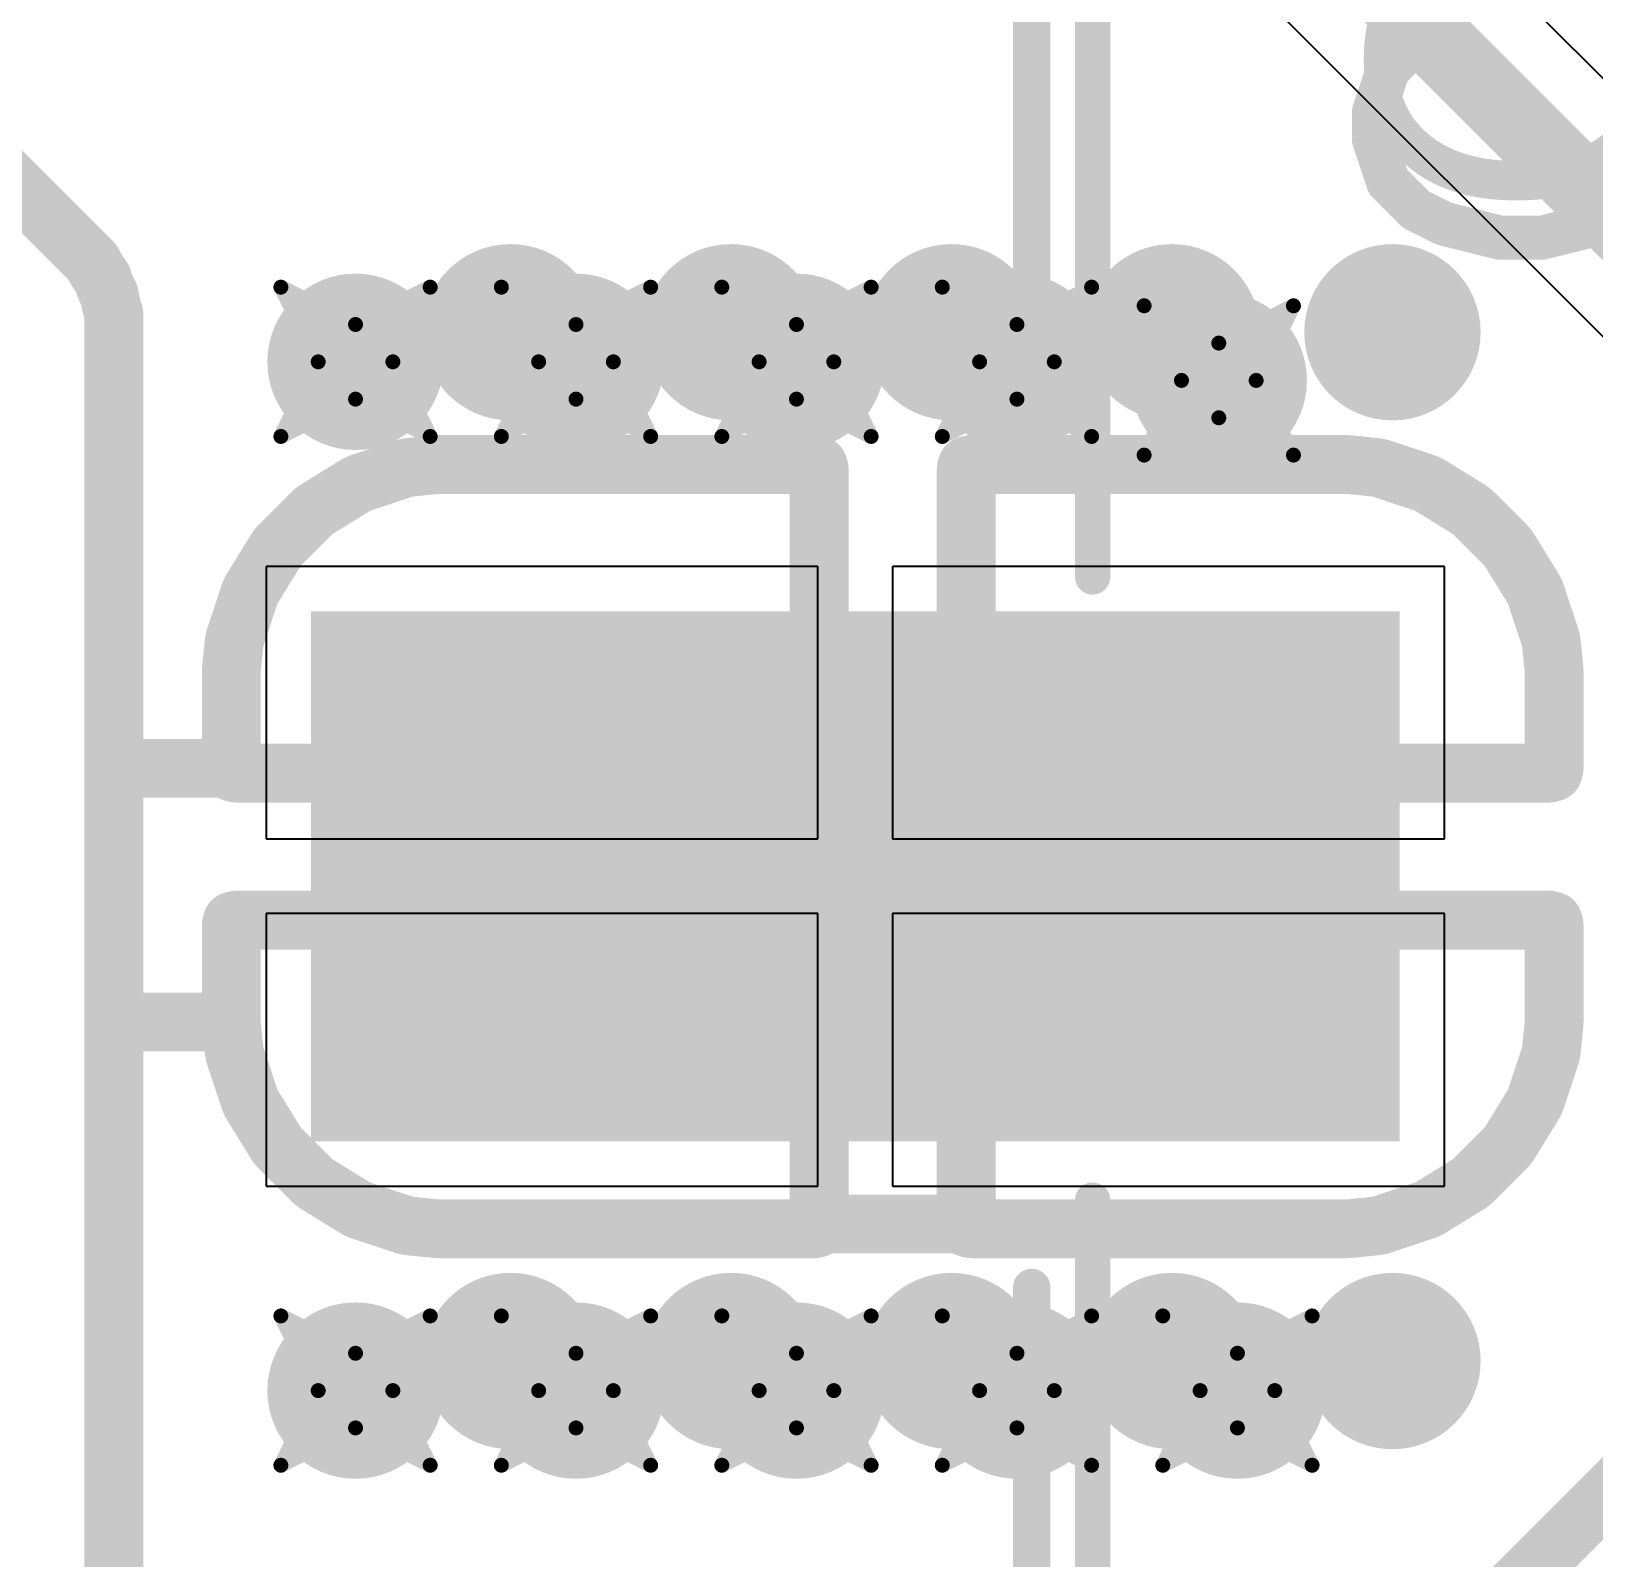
# Model space of a CAD drawing. Header units: inches. Extents: x 0 to 12.4, y -0.6 to 2.2.
# Drawn here: x 1.4329 to 1.6422, y 1.3916 to 1.5961 of the extents above; entities that cross this region are included whole.
import ezdxf

# ---------------------------------------------------------------- set-up
doc = ezdxf.new("R2010")
doc.units = ezdxf.units.IN
doc.header["$MEASUREMENT"] = 0
for name, color, linetype in [('Bottom Layer', 5, 'Continuous'), ('Dimension', 6, 'Continuous'), ('Drill Drawing', 1, 'Continuous'), ('Mechanical 4', 56, 'Continuous'), ('Top Layer', 1, 'Continuous'), ('Top Overlay', 2, 'Continuous'), ('Top Paste', 8, 'Continuous'), ('Top Solder', 216, 'Continuous'), ('Via Holes', 16, 'Continuous')]:
    doc.layers.add(name, color=color, linetype=linetype)
doc.styles.add('Arial', font='', dxfattribs={"height": 0.2})
doc.styles.get('Arial').set_extended_font_data('Arial')

# ---------------------------------------------------------------- blocks, each defined once
blk = doc.blocks.new('RT1A221M0605_61')
at = {"layer": 'Top Layer'}
blk.add_hatch(color=1, dxfattribs=at).paths.add_polyline_path([(0.03740155, 0.03149605), (0.17519685, 0.03149605), (0.17519685, -0.03149605), (0.03740155, -0.03149605)])
at = {"layer": 'Top Paste'}
blk.add_hatch(color=8, dxfattribs=at).paths.add_polyline_path([(0.03740155, 0.03149605), (0.17519685, 0.03149605), (0.17519685, -0.03149605), (0.03740155, -0.03149605)])
at = {"layer": 'Top Solder'}
blk.add_hatch(color=216, dxfattribs=at).paths.add_polyline_path([(0.03340155, 0.03549605), (0.17919685, 0.03549605), (0.17919685, -0.03549605), (0.03340155, -0.03549605)])
at = {"layer": 'Top Overlay', "const_width": 0.005}
for points in [[(0.1299213, 0.0550787), (0.1299213, 0.1299213)], [(0.1299213, -0.1299213), (0.1299213, -0.0550787)]]:
    blk.add_lwpolyline(points, dxfattribs=at)
at = {"layer": 'Top Overlay', "const_width": 0.0025}
for points in [[(0.1286713, 0.0550787, 1), (0.1311713, 0.0550787, 1)], [(0.1286713, -0.0550787, 1), (0.1311713, -0.0550787, 1)]]:
    blk.add_lwpolyline(points, format="xyb", close=True, dxfattribs=at)

msp = doc.modelspace()

# ---------------------------------------------------------------- hatches: boundary and pattern name
at = {"layer": 'Bottom Layer'}
h = msp.add_hatch(color=5, dxfattribs=at)
edge = h.paths.add_edge_path()
edge.add_arc((1.4763779, 1.5518267), 0.011811, 0, 360)
h = msp.add_hatch(color=5, dxfattribs=at)
edge = h.paths.add_edge_path()
edge.add_arc((1.5059055, 1.5518267), 0.011811, 0, 360)
h = msp.add_hatch(color=5, dxfattribs=at)
edge = h.paths.add_edge_path()
edge.add_arc((1.535433, 1.5518267), 0.011811, 0, 360)
h = msp.add_hatch(color=5, dxfattribs=at)
edge = h.paths.add_edge_path()
edge.add_arc((1.5649606, 1.5518267), 0.011811, 0, 360)
h = msp.add_hatch(color=5, dxfattribs=at)
edge = h.paths.add_edge_path()
edge.add_arc((1.5919938, 1.5493323), 0.011811, 0, 360)
h = msp.add_hatch(color=5, dxfattribs=at)
edge = h.paths.add_edge_path()
edge.add_arc((1.4763779, 1.4140315), 0.011811, 0, 360)
h = msp.add_hatch(color=5, dxfattribs=at)
edge = h.paths.add_edge_path()
edge.add_arc((1.5059055, 1.4140315), 0.011811, 0, 360)
h = msp.add_hatch(color=5, dxfattribs=at)
edge = h.paths.add_edge_path()
edge.add_arc((1.535433, 1.4140315), 0.011811, 0, 360)
h = msp.add_hatch(color=5, dxfattribs=at)
edge = h.paths.add_edge_path()
edge.add_arc((1.5649606, 1.4140315), 0.011811, 0, 360)
h = msp.add_hatch(color=5, dxfattribs=at)
edge = h.paths.add_edge_path()
edge.add_arc((1.5944882, 1.4140315), 0.011811, 0, 360)
at = {"layer": 'Dimension'}
h = msp.add_hatch(color=6, dxfattribs=at)
edge = h.paths.add_edge_path()
edge.add_arc((1.4971399, 1.555784), 0.011811, 0, 360)
h = msp.add_hatch(color=6, dxfattribs=at)
edge = h.paths.add_edge_path()
edge.add_arc((1.5266675, 1.555784), 0.011811, 0, 360)
h = msp.add_hatch(color=6, dxfattribs=at)
edge = h.paths.add_edge_path()
edge.add_arc((1.556195, 1.555784), 0.011811, 0, 360)
h = msp.add_hatch(color=6, dxfattribs=at)
edge = h.paths.add_edge_path()
edge.add_arc((1.5857226, 1.555784), 0.011811, 0, 360)
h = msp.add_hatch(color=6, dxfattribs=at)
edge = h.paths.add_edge_path()
edge.add_arc((1.6152502, 1.555784), 0.011811, 0, 360)
h = msp.add_hatch(color=6, dxfattribs=at)
edge = h.paths.add_edge_path()
edge.add_arc((1.4971399, 1.4179887), 0.011811, 0, 360)
h = msp.add_hatch(color=6, dxfattribs=at)
edge = h.paths.add_edge_path()
edge.add_arc((1.5266675, 1.4179887), 0.011811, 0, 360)
h = msp.add_hatch(color=6, dxfattribs=at)
edge = h.paths.add_edge_path()
edge.add_arc((1.556195, 1.4179887), 0.011811, 0, 360)
h = msp.add_hatch(color=6, dxfattribs=at)
edge = h.paths.add_edge_path()
edge.add_arc((1.5857226, 1.4179887), 0.011811, 0, 360)
h = msp.add_hatch(color=6, dxfattribs=at)
edge = h.paths.add_edge_path()
edge.add_arc((1.6152502, 1.4179887), 0.011811, 0, 360)
at = {"layer": 'Top Layer'}
h = msp.add_hatch(color=1, dxfattribs=at)
edge = h.paths.add_edge_path()
edge.add_arc((1.4763779, 1.5518267), 0.011811, 0, 360)
h = msp.add_hatch(color=1, dxfattribs=at)
edge = h.paths.add_edge_path()
edge.add_arc((1.5059055, 1.5518267), 0.011811, 0, 360)
h = msp.add_hatch(color=1, dxfattribs=at)
edge = h.paths.add_edge_path()
edge.add_arc((1.535433, 1.5518267), 0.011811, 0, 360)
h = msp.add_hatch(color=1, dxfattribs=at)
edge = h.paths.add_edge_path()
edge.add_arc((1.5649606, 1.5518267), 0.011811, 0, 360)
h = msp.add_hatch(color=1, dxfattribs=at)
edge = h.paths.add_edge_path()
edge.add_arc((1.5919938, 1.5493323), 0.011811, 0, 360)
h = msp.add_hatch(color=1, dxfattribs=at)
edge = h.paths.add_edge_path()
edge.add_arc((1.4763779, 1.4140315), 0.011811, 0, 360)
h = msp.add_hatch(color=1, dxfattribs=at)
edge = h.paths.add_edge_path()
edge.add_arc((1.5059055, 1.4140315), 0.011811, 0, 360)
h = msp.add_hatch(color=1, dxfattribs=at)
edge = h.paths.add_edge_path()
edge.add_arc((1.535433, 1.4140315), 0.011811, 0, 360)
h = msp.add_hatch(color=1, dxfattribs=at)
edge = h.paths.add_edge_path()
edge.add_arc((1.5649606, 1.4140315), 0.011811, 0, 360)
h = msp.add_hatch(color=1, dxfattribs=at)
edge = h.paths.add_edge_path()
edge.add_arc((1.5944882, 1.4140315), 0.011811, 0, 360)
at = {"layer": 'Via Holes'}
h = msp.add_hatch(color=7, dxfattribs=at)
edge = h.paths.add_edge_path()
edge.add_arc((1.4763779, 1.5518267), 0.0059055, 0, 360)
h = msp.add_hatch(color=7, dxfattribs=at)
edge = h.paths.add_edge_path()
edge.add_arc((1.5059055, 1.5518267), 0.0059055, 0, 360)
h = msp.add_hatch(color=7, dxfattribs=at)
edge = h.paths.add_edge_path()
edge.add_arc((1.535433, 1.5518267), 0.0059055, 0, 360)
h = msp.add_hatch(color=7, dxfattribs=at)
edge = h.paths.add_edge_path()
edge.add_arc((1.5649606, 1.5518267), 0.0059055, 0, 360)
h = msp.add_hatch(color=7, dxfattribs=at)
edge = h.paths.add_edge_path()
edge.add_arc((1.5919938, 1.5493323), 0.0059055, 0, 360)
h = msp.add_hatch(color=7, dxfattribs=at)
edge = h.paths.add_edge_path()
edge.add_arc((1.4763779, 1.4140315), 0.0059055, 0, 360)
h = msp.add_hatch(color=7, dxfattribs=at)
edge = h.paths.add_edge_path()
edge.add_arc((1.5059055, 1.4140315), 0.0059055, 0, 360)
h = msp.add_hatch(color=7, dxfattribs=at)
edge = h.paths.add_edge_path()
edge.add_arc((1.535433, 1.4140315), 0.0059055, 0, 360)
h = msp.add_hatch(color=7, dxfattribs=at)
edge = h.paths.add_edge_path()
edge.add_arc((1.5649606, 1.4140315), 0.0059055, 0, 360)
h = msp.add_hatch(color=7, dxfattribs=at)
edge = h.paths.add_edge_path()
edge.add_arc((1.5944882, 1.4140315), 0.0059055, 0, 360)

# ---------------------------------------------------------------- linework, layer by layer
at = {"layer": 'Bottom Layer'}
for p, q in [((1.7086515, 1.5245736), (1.544357, 1.6888681)), ((1.5306376, 1.6679815), (1.6877649, 1.5108542))]:
    msp.add_line(p, q, dxfattribs=at)
at = {"layer": 'Bottom Layer', "const_width": 0.01}
msp.add_lwpolyline([(1.5357055, 1.6802166), (1.7, 1.5159221)], dxfattribs=at)
at = {"layer": 'Dimension', "const_width": 0.007874}
for points in [[(1.4188292, 1.587496), (1.4402692, 1.566056)], [(1.4402692, 1.566056), (1.4402693, 1.5660559)], [(1.4402693, 1.5660559), (1.4411576, 1.5651676)], [(1.4411576, 1.5651676), (1.441332, 1.5648252)], [(1.441332, 1.5648252), (1.4413321, 1.5648252)], [(1.4413321, 1.5648252), (1.4415536, 1.5643905)], [(1.4415536, 1.5643905), (1.4419537, 1.5637376)], [(1.4419537, 1.5637376), (1.4424665, 1.5630316)], [(1.4424665, 1.5630316), (1.4427361, 1.562202)], [(1.4427361, 1.562202), (1.4430291, 1.5614946)], [(1.4430291, 1.5614946), (1.4434252, 1.5607172)], [(1.4434252, 1.5607172), (1.4434853, 1.5603379)], [(1.4434853, 1.5603379), (1.4435616, 1.5598559)], [(1.4435616, 1.5598559), (1.4437405, 1.5591107)], [(1.4437405, 1.5591107), (1.44401, 1.5582814)], [(1.44401, 1.5578973), (1.44401, 1.5582814)], [(1.44401, 1.4973717), (1.44401, 1.5578973)], [(1.4769719, 1.5355726), (1.4830012, 1.5375705)], [(1.4830012, 1.5375705), (1.4835194, 1.5376815)], [(1.4835194, 1.5376815), (1.4871749, 1.5380548)], [(1.4871749, 1.5380548), (1.4874222, 1.5380674)], [(1.4874222, 1.5380674), (1.5378357, 1.5380674)], [(1.5378357, 1.5380674), (1.5383426, 1.5379316)], [(1.5383426, 1.5379316), (1.5384785, 1.5374247)], [(1.5384785, 1.4973717), (1.5384785, 1.5374247)], [(1.5581635, 1.5374247), (1.5582994, 1.5379317)], [(1.5581635, 1.4973717), (1.5581635, 1.5374247)], [(1.5582994, 1.5379317), (1.5588063, 1.5380675)], [(1.5588063, 1.5380675), (1.6092199, 1.5380675)], [(1.6092199, 1.5380675), (1.609467, 1.5380549)], [(1.609467, 1.5380549), (1.6131225, 1.5376815)], [(1.6131225, 1.5376815), (1.6136409, 1.5375705)], [(1.6136409, 1.5375705), (1.6196701, 1.5355726)], [(1.4710692, 1.5320088), (1.4764601, 1.5353339)], [(1.4764601, 1.5353339), (1.4769719, 1.5355726)], [(1.6196701, 1.5355726), (1.6201819, 1.5353339)], [(1.6201819, 1.5353339), (1.6255728, 1.5320088)], [(1.4661476, 1.5271799), (1.4706259, 1.5316583)], [(1.4706259, 1.5316583), (1.4710692, 1.5320088)], [(1.6255728, 1.5320088), (1.6260161, 1.5316583)], [(1.6260161, 1.5316583), (1.6304944, 1.5271799)], [(1.4624719, 1.5213457), (1.465797, 1.5267366)], [(1.465797, 1.5267366), (1.4661476, 1.5271799)], [(1.6304944, 1.5271799), (1.630845, 1.5267366)], [(1.630845, 1.5267366), (1.6341701, 1.5213457)], [(1.4602354, 1.5148047), (1.4622332, 1.5208339)], [(1.4622332, 1.5208339), (1.4624719, 1.5213457)], [(1.6341701, 1.5213457), (1.6344088, 1.5208339)], [(1.6344088, 1.5208339), (1.6364067, 1.5148046)], [(1.4597509, 1.5106309), (1.4601244, 1.5142863)], [(1.4601244, 1.5142863), (1.4602354, 1.5148047)], [(1.6364067, 1.5148046), (1.6365176, 1.5142864)], [(1.6365176, 1.5142864), (1.636891, 1.5106309)], [(1.4597383, 1.5103837), (1.4597509, 1.5106309)], [(1.4597383, 1.4973717), (1.4597383, 1.5103837)], [(1.636891, 1.5106309), (1.6369037, 1.5103836)], [(1.6369037, 1.4973717), (1.6369037, 1.5103836)], [(1.44401, 1.4633892), (1.44401, 1.4973717)], [(1.44401, 1.4973717), (1.4597383, 1.4973717)], [(1.44401, 1.4973717), (1.4597383, 1.4973717)], [(1.4597383, 1.4973717), (1.4598742, 1.4968648)], [(1.4598742, 1.4968648), (1.4603811, 1.4967289)], [(1.4603811, 1.4967289), (1.5378357, 1.4967289)], [(1.5378357, 1.4967289), (1.5383426, 1.4968648)], [(1.5383426, 1.4968648), (1.5384785, 1.4973717)], [(1.5384785, 1.4973717), (1.5581635, 1.4973717)], [(1.5384785, 1.4973717), (1.5581635, 1.4973717)], [(1.5581635, 1.4973717), (1.5582994, 1.4968648)], [(1.5582994, 1.4968648), (1.5588063, 1.4967289)], [(1.5588063, 1.4967289), (1.6362609, 1.4967289)], [(1.6362609, 1.4967289), (1.6367678, 1.4968648)], [(1.6367678, 1.4968648), (1.6369037, 1.4973717)], [(1.4597384, 1.4764011), (1.4598742, 1.476908)], [(1.4597384, 1.4633892), (1.4597384, 1.4764011)], [(1.4598742, 1.476908), (1.4603811, 1.4770439)], [(1.4603811, 1.4770439), (1.5378357, 1.4770439)], [(1.5378357, 1.4770439), (1.5383426, 1.476908)], [(1.5383426, 1.476908), (1.5384785, 1.4764011)], [(1.5384785, 1.4363481), (1.5384785, 1.4764011)], [(1.5581635, 1.4764011), (1.5582994, 1.476908)], [(1.5581635, 1.4363481), (1.5581635, 1.4764011)], [(1.5582994, 1.476908), (1.5588063, 1.4770439)], [(1.5588063, 1.4770439), (1.6362609, 1.4770439)], [(1.6362609, 1.4770439), (1.6367678, 1.476908)], [(1.6367678, 1.476908), (1.6369037, 1.4764011)], [(1.6369037, 1.4633891), (1.6369037, 1.4764011)], [(1.44401, 1.3773295), (1.44401, 1.4633892)], [(1.44401, 1.4633892), (1.4597384, 1.4633892)], [(1.44401, 1.4633892), (1.4597384, 1.4633892)], [(1.4597384, 1.4633892), (1.459751, 1.4631419)], [(1.459751, 1.4631419), (1.4601244, 1.4594864)], [(1.6365176, 1.4594865), (1.6368911, 1.4631419)], [(1.6368911, 1.4631419), (1.6369037, 1.4633891)], [(1.4601244, 1.4594864), (1.4602353, 1.4589682)], [(1.4602353, 1.4589682), (1.4622332, 1.4529389)], [(1.6344088, 1.4529389), (1.6364067, 1.4589681)], [(1.6364067, 1.4589681), (1.6365176, 1.4594865)], [(1.4622332, 1.4529389), (1.4624719, 1.4524271)], [(1.6341701, 1.4524271), (1.6344088, 1.4529389)], [(1.4624719, 1.4524271), (1.465797, 1.4470362)], [(1.630845, 1.4470362), (1.6341701, 1.4524271)], [(1.465797, 1.4470362), (1.4661476, 1.4465929)], [(1.4661476, 1.4465929), (1.4706259, 1.4421145)], [(1.6260161, 1.4421145), (1.6304944, 1.4465929)], [(1.6304944, 1.4465929), (1.630845, 1.4470362)], [(1.4706259, 1.4421145), (1.4710692, 1.441764)], [(1.6255728, 1.441764), (1.6260161, 1.4421145)], [(1.4710692, 1.441764), (1.4764601, 1.4384389)], [(1.6201819, 1.4384389), (1.6255728, 1.441764)], [(1.4764601, 1.4384389), (1.4769719, 1.4382002)], [(1.4769719, 1.4382002), (1.4830011, 1.4362023)], [(1.6136408, 1.4362023), (1.6196701, 1.4382002)], [(1.6196701, 1.4382002), (1.6201819, 1.4384389)], [(1.4830011, 1.4362023), (1.4835195, 1.4360913)], [(1.4835195, 1.4360913), (1.487175, 1.4357179)], [(1.5378357, 1.4357053), (1.5383426, 1.4358411)], [(1.5383426, 1.4358411), (1.5384785, 1.436348)], [(1.5384785, 1.4363481), (1.5581635, 1.4363481)], [(1.5384785, 1.4363481), (1.5581635, 1.4363481)], [(1.5384785, 1.436348), (1.5384785, 1.4363481)], [(1.5581635, 1.4363481), (1.5582994, 1.4358412)], [(1.5582994, 1.4358412), (1.5588063, 1.4357053)], [(1.6094671, 1.435718), (1.6131226, 1.4360913)], [(1.6131226, 1.4360913), (1.6136408, 1.4362023)], [(1.487175, 1.4357179), (1.4874221, 1.4357053)], [(1.4874221, 1.4357053), (1.5378357, 1.4357053)], [(1.5588063, 1.4357053), (1.6092198, 1.4357053)], [(1.6092198, 1.4357053), (1.6094671, 1.435718)], [(1.6101488, 1.3662887), (1.6549781, 1.411118)]]:
    msp.add_lwpolyline(points, dxfattribs=at)
at = {"layer": 'Dimension', "const_width": 0.003937}
for points in [[(1.4383007, 1.566056, 1), (1.4422377, 1.566056, 1)], [(1.4383007, 1.566056, 1), (1.4422377, 1.566056, 1)], [(1.4383008, 1.5660559, 1), (1.4422378, 1.5660559, 1)], [(1.4383008, 1.5660559, 1), (1.4422378, 1.5660559, 1)], [(1.4391891, 1.5651676, 1), (1.4431261, 1.5651676, 1)], [(1.4391891, 1.5651676, 1), (1.4431261, 1.5651676, 1)], [(1.4393635, 1.5648252, 1), (1.4433005, 1.5648252, 1)], [(1.4393635, 1.5648252, 1), (1.4433005, 1.5648252, 1)], [(1.4393636, 1.5648252, 1), (1.4433006, 1.5648252, 1)], [(1.4393636, 1.5648252, 1), (1.4433006, 1.5648252, 1)], [(1.4395851, 1.5643905, 1), (1.4435221, 1.5643905, 1)], [(1.4395851, 1.5643905, 1), (1.4435221, 1.5643905, 1)], [(1.4399852, 1.5637376, 1), (1.4439222, 1.5637376, 1)], [(1.4399852, 1.5637376, 1), (1.4439222, 1.5637376, 1)], [(1.440498, 1.5630316, 1), (1.444435, 1.5630316, 1)], [(1.440498, 1.5630316, 1), (1.444435, 1.5630316, 1)], [(1.4407676, 1.562202, 1), (1.4447046, 1.562202, 1)], [(1.4407676, 1.562202, 1), (1.4447046, 1.562202, 1)], [(1.4410606, 1.5614946, 1), (1.4449976, 1.5614946, 1)], [(1.4410606, 1.5614946, 1), (1.4449976, 1.5614946, 1)], [(1.4414567, 1.5607172, 1), (1.4453937, 1.5607172, 1)], [(1.4414567, 1.5607172, 1), (1.4453937, 1.5607172, 1)], [(1.4415168, 1.5603379, 1), (1.4454538, 1.5603379, 1)], [(1.4415168, 1.5603379, 1), (1.4454538, 1.5603379, 1)], [(1.4415931, 1.5598559, 1), (1.4455301, 1.5598559, 1)], [(1.4415931, 1.5598559, 1), (1.4455301, 1.5598559, 1)], [(1.441772, 1.5591107, 1), (1.445709, 1.5591107, 1)], [(1.441772, 1.5591107, 1), (1.445709, 1.5591107, 1)], [(1.4420415, 1.5582814, 1), (1.4459785, 1.5582814, 1)], [(1.4420415, 1.5582814, 1), (1.4459785, 1.5582814, 1)], [(1.4420415, 1.5578973, 1), (1.4459785, 1.5578973, 1)], [(1.4420415, 1.5578973, 1), (1.4459785, 1.5578973, 1)], [(1.4810327, 1.5375705, 1), (1.4849697, 1.5375705, 1)], [(1.4810327, 1.5375705, 1), (1.4849697, 1.5375705, 1)], [(1.4815509, 1.5376815, 1), (1.4854879, 1.5376815, 1)], [(1.4815509, 1.5376815, 1), (1.4854879, 1.5376815, 1)], [(1.4852064, 1.5380548, 1), (1.4891434, 1.5380548, 1)], [(1.4852064, 1.5380548, 1), (1.4891434, 1.5380548, 1)], [(1.4854537, 1.5380674, 1), (1.4893907, 1.5380674, 1)], [(1.4854537, 1.5380674, 1), (1.4893907, 1.5380674, 1)], [(1.5358672, 1.5380674, 1), (1.5398042, 1.5380674, 1)], [(1.5358672, 1.5380674, 1), (1.5398042, 1.5380674, 1)], [(1.5363741, 1.5379316, 1), (1.5403111, 1.5379316, 1)], [(1.5363741, 1.5379316, 1), (1.5403111, 1.5379316, 1)], [(1.53651, 1.5374247, 1), (1.540447, 1.5374247, 1)], [(1.53651, 1.5374247, 1), (1.540447, 1.5374247, 1)], [(1.556195, 1.5374247, 1), (1.560132, 1.5374247, 1)], [(1.556195, 1.5374247, 1), (1.560132, 1.5374247, 1)], [(1.5563309, 1.5379317, 1), (1.5602679, 1.5379317, 1)], [(1.5563309, 1.5379317, 1), (1.5602679, 1.5379317, 1)], [(1.5568378, 1.5380675, 1), (1.5607748, 1.5380675, 1)], [(1.5568378, 1.5380675, 1), (1.5607748, 1.5380675, 1)], [(1.6072514, 1.5380675, 1), (1.6111884, 1.5380675, 1)], [(1.6072514, 1.5380675, 1), (1.6111884, 1.5380675, 1)], [(1.6074985, 1.5380549, 1), (1.6114355, 1.5380549, 1)], [(1.6074985, 1.5380549, 1), (1.6114355, 1.5380549, 1)], [(1.611154, 1.5376815, 1), (1.615091, 1.5376815, 1)], [(1.611154, 1.5376815, 1), (1.615091, 1.5376815, 1)], [(1.6116724, 1.5375705, 1), (1.6156094, 1.5375705, 1)], [(1.6116724, 1.5375705, 1), (1.6156094, 1.5375705, 1)], [(1.4744916, 1.5353339, 1), (1.4784286, 1.5353339, 1)], [(1.4744916, 1.5353339, 1), (1.4784286, 1.5353339, 1)], [(1.4750034, 1.5355726, 1), (1.4789404, 1.5355726, 1)], [(1.4750034, 1.5355726, 1), (1.4789404, 1.5355726, 1)], [(1.6177016, 1.5355726, 1), (1.6216386, 1.5355726, 1)], [(1.6177016, 1.5355726, 1), (1.6216386, 1.5355726, 1)], [(1.6182134, 1.5353339, 1), (1.6221504, 1.5353339, 1)], [(1.6182134, 1.5353339, 1), (1.6221504, 1.5353339, 1)], [(1.4686574, 1.5316583, 1), (1.4725944, 1.5316583, 1)], [(1.4686574, 1.5316583, 1), (1.4725944, 1.5316583, 1)], [(1.4691007, 1.5320088, 1), (1.4730377, 1.5320088, 1)], [(1.4691007, 1.5320088, 1), (1.4730377, 1.5320088, 1)], [(1.6236043, 1.5320088, 1), (1.6275413, 1.5320088, 1)], [(1.6236043, 1.5320088, 1), (1.6275413, 1.5320088, 1)], [(1.6240476, 1.5316583, 1), (1.6279846, 1.5316583, 1)], [(1.6240476, 1.5316583, 1), (1.6279846, 1.5316583, 1)], [(1.4638285, 1.5267366, 1), (1.4677655, 1.5267366, 1)], [(1.4638285, 1.5267366, 1), (1.4677655, 1.5267366, 1)], [(1.4641791, 1.5271799, 1), (1.4681161, 1.5271799, 1)], [(1.4641791, 1.5271799, 1), (1.4681161, 1.5271799, 1)], [(1.6285259, 1.5271799, 1), (1.6324629, 1.5271799, 1)], [(1.6285259, 1.5271799, 1), (1.6324629, 1.5271799, 1)], [(1.6288765, 1.5267366, 1), (1.6328135, 1.5267366, 1)], [(1.6288765, 1.5267366, 1), (1.6328135, 1.5267366, 1)], [(1.4602647, 1.5208339, 1), (1.4642017, 1.5208339, 1)], [(1.4602647, 1.5208339, 1), (1.4642017, 1.5208339, 1)], [(1.4605034, 1.5213457, 1), (1.4644404, 1.5213457, 1)], [(1.4605034, 1.5213457, 1), (1.4644404, 1.5213457, 1)], [(1.6322016, 1.5213457, 1), (1.6361386, 1.5213457, 1)], [(1.6322016, 1.5213457, 1), (1.6361386, 1.5213457, 1)], [(1.6324403, 1.5208339, 1), (1.6363773, 1.5208339, 1)], [(1.6324403, 1.5208339, 1), (1.6363773, 1.5208339, 1)], [(1.4581559, 1.5142863, 1), (1.4620929, 1.5142863, 1)], [(1.4581559, 1.5142863, 1), (1.4620929, 1.5142863, 1)], [(1.4582669, 1.5148047, 1), (1.4622039, 1.5148047, 1)], [(1.4582669, 1.5148047, 1), (1.4622039, 1.5148047, 1)], [(1.6344382, 1.5148046, 1), (1.6383752, 1.5148046, 1)], [(1.6344382, 1.5148046, 1), (1.6383752, 1.5148046, 1)], [(1.6345491, 1.5142864, 1), (1.6384861, 1.5142864, 1)], [(1.6345491, 1.5142864, 1), (1.6384861, 1.5142864, 1)], [(1.4577698, 1.5103837, 1), (1.4617068, 1.5103837, 1)], [(1.4577698, 1.5103837, 1), (1.4617068, 1.5103837, 1)], [(1.4577824, 1.5106309, 1), (1.4617194, 1.5106309, 1)], [(1.4577824, 1.5106309, 1), (1.4617194, 1.5106309, 1)], [(1.6349225, 1.5106309, 1), (1.6388595, 1.5106309, 1)], [(1.6349225, 1.5106309, 1), (1.6388595, 1.5106309, 1)], [(1.6349352, 1.5103836, 1), (1.6388722, 1.5103836, 1)], [(1.6349352, 1.5103836, 1), (1.6388722, 1.5103836, 1)], [(1.4420415, 1.4973717, 1), (1.4459785, 1.4973717, 1)], [(1.4420415, 1.4973717, 1), (1.4459785, 1.4973717, 1)], [(1.4420415, 1.4973717, 1), (1.4459785, 1.4973717, 1)], [(1.4420415, 1.4973717, 1), (1.4459785, 1.4973717, 1)], [(1.4577698, 1.4973717, 1), (1.4617068, 1.4973717, 1)], [(1.4577698, 1.4973717, 1), (1.4617068, 1.4973717, 1)], [(1.4577698, 1.4973717, 1), (1.4617068, 1.4973717, 1)], [(1.4577698, 1.4973717, 1), (1.4617068, 1.4973717, 1)], [(1.4579057, 1.4968648, 1), (1.4618427, 1.4968648, 1)], [(1.4579057, 1.4968648, 1), (1.4618427, 1.4968648, 1)], [(1.4584126, 1.4967289, 1), (1.4623496, 1.4967289, 1)], [(1.4584126, 1.4967289, 1), (1.4623496, 1.4967289, 1)], [(1.5358672, 1.4967289, 1), (1.5398042, 1.4967289, 1)], [(1.5358672, 1.4967289, 1), (1.5398042, 1.4967289, 1)], [(1.5363741, 1.4968648, 1), (1.5403111, 1.4968648, 1)], [(1.5363741, 1.4968648, 1), (1.5403111, 1.4968648, 1)], [(1.53651, 1.4973717, 1), (1.540447, 1.4973717, 1)], [(1.53651, 1.4973717, 1), (1.540447, 1.4973717, 1)], [(1.53651, 1.4973717, 1), (1.540447, 1.4973717, 1)], [(1.53651, 1.4973717, 1), (1.540447, 1.4973717, 1)], [(1.556195, 1.4973717, 1), (1.560132, 1.4973717, 1)], [(1.556195, 1.4973717, 1), (1.560132, 1.4973717, 1)], [(1.556195, 1.4973717, 1), (1.560132, 1.4973717, 1)], [(1.556195, 1.4973717, 1), (1.560132, 1.4973717, 1)], [(1.5563309, 1.4968648, 1), (1.5602679, 1.4968648, 1)], [(1.5563309, 1.4968648, 1), (1.5602679, 1.4968648, 1)], [(1.5568378, 1.4967289, 1), (1.5607748, 1.4967289, 1)], [(1.5568378, 1.4967289, 1), (1.5607748, 1.4967289, 1)], [(1.6342924, 1.4967289, 1), (1.6382294, 1.4967289, 1)], [(1.6342924, 1.4967289, 1), (1.6382294, 1.4967289, 1)], [(1.6347993, 1.4968648, 1), (1.6387363, 1.4968648, 1)], [(1.6347993, 1.4968648, 1), (1.6387363, 1.4968648, 1)], [(1.6349352, 1.4973717, 1), (1.6388722, 1.4973717, 1)], [(1.6349352, 1.4973717, 1), (1.6388722, 1.4973717, 1)], [(1.4577699, 1.4764011, 1), (1.4617069, 1.4764011, 1)], [(1.4577699, 1.4764011, 1), (1.4617069, 1.4764011, 1)], [(1.4579057, 1.476908, 1), (1.4618427, 1.476908, 1)], [(1.4579057, 1.476908, 1), (1.4618427, 1.476908, 1)], [(1.4584126, 1.4770439, 1), (1.4623496, 1.4770439, 1)], [(1.4584126, 1.4770439, 1), (1.4623496, 1.4770439, 1)], [(1.5358672, 1.4770439, 1), (1.5398042, 1.4770439, 1)], [(1.5358672, 1.4770439, 1), (1.5398042, 1.4770439, 1)], [(1.5363741, 1.476908, 1), (1.5403111, 1.476908, 1)], [(1.5363741, 1.476908, 1), (1.5403111, 1.476908, 1)], [(1.53651, 1.4764011, 1), (1.540447, 1.4764011, 1)], [(1.53651, 1.4764011, 1), (1.540447, 1.4764011, 1)], [(1.556195, 1.4764011, 1), (1.560132, 1.4764011, 1)], [(1.556195, 1.4764011, 1), (1.560132, 1.4764011, 1)], [(1.5563309, 1.476908, 1), (1.5602679, 1.476908, 1)], [(1.5563309, 1.476908, 1), (1.5602679, 1.476908, 1)], [(1.5568378, 1.4770439, 1), (1.5607748, 1.4770439, 1)], [(1.5568378, 1.4770439, 1), (1.5607748, 1.4770439, 1)], [(1.6342924, 1.4770439, 1), (1.6382294, 1.4770439, 1)], [(1.6342924, 1.4770439, 1), (1.6382294, 1.4770439, 1)], [(1.6347993, 1.476908, 1), (1.6387363, 1.476908, 1)], [(1.6347993, 1.476908, 1), (1.6387363, 1.476908, 1)], [(1.6349352, 1.4764011, 1), (1.6388722, 1.4764011, 1)], [(1.6349352, 1.4764011, 1), (1.6388722, 1.4764011, 1)], [(1.4420415, 1.4633892, 1), (1.4459785, 1.4633892, 1)], [(1.4420415, 1.4633892, 1), (1.4459785, 1.4633892, 1)], [(1.4420415, 1.4633892, 1), (1.4459785, 1.4633892, 1)], [(1.4420415, 1.4633892, 1), (1.4459785, 1.4633892, 1)], [(1.4577699, 1.4633892, 1), (1.4617069, 1.4633892, 1)], [(1.4577699, 1.4633892, 1), (1.4617069, 1.4633892, 1)], [(1.4577699, 1.4633892, 1), (1.4617069, 1.4633892, 1)], [(1.4577699, 1.4633892, 1), (1.4617069, 1.4633892, 1)], [(1.4577825, 1.4631419, 1), (1.4617195, 1.4631419, 1)], [(1.4577825, 1.4631419, 1), (1.4617195, 1.4631419, 1)], [(1.6349226, 1.4631419, 1), (1.6388596, 1.4631419, 1)], [(1.6349226, 1.4631419, 1), (1.6388596, 1.4631419, 1)], [(1.6349352, 1.4633891, 1), (1.6388722, 1.4633891, 1)], [(1.6349352, 1.4633891, 1), (1.6388722, 1.4633891, 1)], [(1.4581559, 1.4594864, 1), (1.4620929, 1.4594864, 1)], [(1.4581559, 1.4594864, 1), (1.4620929, 1.4594864, 1)], [(1.4582668, 1.4589682, 1), (1.4622038, 1.4589682, 1)], [(1.4582668, 1.4589682, 1), (1.4622038, 1.4589682, 1)], [(1.6344382, 1.4589681, 1), (1.6383752, 1.4589681, 1)], [(1.6344382, 1.4589681, 1), (1.6383752, 1.4589681, 1)], [(1.6345491, 1.4594865, 1), (1.6384861, 1.4594865, 1)], [(1.6345491, 1.4594865, 1), (1.6384861, 1.4594865, 1)], [(1.4602647, 1.4529389, 1), (1.4642017, 1.4529389, 1)], [(1.4602647, 1.4529389, 1), (1.4642017, 1.4529389, 1)], [(1.6324403, 1.4529389, 1), (1.6363773, 1.4529389, 1)], [(1.6324403, 1.4529389, 1), (1.6363773, 1.4529389, 1)], [(1.4605034, 1.4524271, 1), (1.4644404, 1.4524271, 1)], [(1.4605034, 1.4524271, 1), (1.4644404, 1.4524271, 1)], [(1.6322016, 1.4524271, 1), (1.6361386, 1.4524271, 1)], [(1.6322016, 1.4524271, 1), (1.6361386, 1.4524271, 1)], [(1.4638285, 1.4470362, 1), (1.4677655, 1.4470362, 1)], [(1.4638285, 1.4470362, 1), (1.4677655, 1.4470362, 1)], [(1.4641791, 1.4465929, 1), (1.4681161, 1.4465929, 1)], [(1.4641791, 1.4465929, 1), (1.4681161, 1.4465929, 1)], [(1.6285259, 1.4465929, 1), (1.6324629, 1.4465929, 1)], [(1.6285259, 1.4465929, 1), (1.6324629, 1.4465929, 1)], [(1.6288765, 1.4470362, 1), (1.6328135, 1.4470362, 1)], [(1.6288765, 1.4470362, 1), (1.6328135, 1.4470362, 1)], [(1.4686574, 1.4421145, 1), (1.4725944, 1.4421145, 1)], [(1.4686574, 1.4421145, 1), (1.4725944, 1.4421145, 1)], [(1.6240476, 1.4421145, 1), (1.6279846, 1.4421145, 1)], [(1.6240476, 1.4421145, 1), (1.6279846, 1.4421145, 1)], [(1.4691007, 1.441764, 1), (1.4730377, 1.441764, 1)], [(1.4691007, 1.441764, 1), (1.4730377, 1.441764, 1)], [(1.6236043, 1.441764, 1), (1.6275413, 1.441764, 1)], [(1.6236043, 1.441764, 1), (1.6275413, 1.441764, 1)], [(1.4744916, 1.4384389, 1), (1.4784286, 1.4384389, 1)], [(1.4744916, 1.4384389, 1), (1.4784286, 1.4384389, 1)], [(1.4750034, 1.4382002, 1), (1.4789404, 1.4382002, 1)], [(1.4750034, 1.4382002, 1), (1.4789404, 1.4382002, 1)], [(1.6177016, 1.4382002, 1), (1.6216386, 1.4382002, 1)], [(1.6177016, 1.4382002, 1), (1.6216386, 1.4382002, 1)], [(1.6182134, 1.4384389, 1), (1.6221504, 1.4384389, 1)], [(1.6182134, 1.4384389, 1), (1.6221504, 1.4384389, 1)], [(1.4810326, 1.4362023, 1), (1.4849696, 1.4362023, 1)], [(1.4810326, 1.4362023, 1), (1.4849696, 1.4362023, 1)], [(1.481551, 1.4360913, 1), (1.485488, 1.4360913, 1)], [(1.481551, 1.4360913, 1), (1.485488, 1.4360913, 1)], [(1.5363741, 1.4358411, 1), (1.5403111, 1.4358411, 1)], [(1.5363741, 1.4358411, 1), (1.5403111, 1.4358411, 1)], [(1.53651, 1.4363481, 1), (1.540447, 1.4363481, 1)], [(1.53651, 1.4363481, 1), (1.540447, 1.4363481, 1)], [(1.53651, 1.4363481, 1), (1.540447, 1.4363481, 1)], [(1.53651, 1.4363481, 1), (1.540447, 1.4363481, 1)], [(1.53651, 1.436348, 1), (1.540447, 1.436348, 1)], [(1.53651, 1.436348, 1), (1.540447, 1.436348, 1)], [(1.556195, 1.4363481, 1), (1.560132, 1.4363481, 1)], [(1.556195, 1.4363481, 1), (1.560132, 1.4363481, 1)], [(1.556195, 1.4363481, 1), (1.560132, 1.4363481, 1)], [(1.556195, 1.4363481, 1), (1.560132, 1.4363481, 1)], [(1.5563309, 1.4358412, 1), (1.5602679, 1.4358412, 1)], [(1.5563309, 1.4358412, 1), (1.5602679, 1.4358412, 1)], [(1.6111541, 1.4360913, 1), (1.6150911, 1.4360913, 1)], [(1.6111541, 1.4360913, 1), (1.6150911, 1.4360913, 1)], [(1.6116723, 1.4362023, 1), (1.6156093, 1.4362023, 1)], [(1.6116723, 1.4362023, 1), (1.6156093, 1.4362023, 1)], [(1.4852065, 1.4357179, 1), (1.4891435, 1.4357179, 1)], [(1.4852065, 1.4357179, 1), (1.4891435, 1.4357179, 1)], [(1.4854536, 1.4357053, 1), (1.4893906, 1.4357053, 1)], [(1.4854536, 1.4357053, 1), (1.4893906, 1.4357053, 1)], [(1.5358672, 1.4357053, 1), (1.5398042, 1.4357053, 1)], [(1.5358672, 1.4357053, 1), (1.5398042, 1.4357053, 1)], [(1.5568378, 1.4357053, 1), (1.5607748, 1.4357053, 1)], [(1.5568378, 1.4357053, 1), (1.5607748, 1.4357053, 1)], [(1.6072513, 1.4357053, 1), (1.6111883, 1.4357053, 1)], [(1.6072513, 1.4357053, 1), (1.6111883, 1.4357053, 1)], [(1.6074986, 1.435718, 1), (1.6114356, 1.435718, 1)], [(1.6074986, 1.435718, 1), (1.6114356, 1.435718, 1)]]:
    msp.add_lwpolyline(points, format="xyb", close=True, dxfattribs=at)
at = {"layer": 'Drill Drawing', "const_width": 0.002}
for points in [[(1.4663779, 1.5618267), (1.4763779, 1.5568267)], [(1.4663779, 1.5618267), (1.4713779, 1.5518267)], [(1.4763779, 1.5568267), (1.4863779, 1.5618267)], [(1.4813779, 1.5518267), (1.4863779, 1.5618267)], [(1.4959055, 1.5618267), (1.5059055, 1.5568267)], [(1.4959055, 1.5618267), (1.5009055, 1.5518267)], [(1.5059055, 1.5568267), (1.5159055, 1.5618267)], [(1.5109055, 1.5518267), (1.5159055, 1.5618267)], [(1.525433, 1.5618267), (1.535433, 1.5568267)], [(1.525433, 1.5618267), (1.530433, 1.5518267)], [(1.535433, 1.5568267), (1.545433, 1.5618267)], [(1.540433, 1.5518267), (1.545433, 1.5618267)], [(1.5549606, 1.5618267), (1.5649606, 1.5568267)], [(1.5549606, 1.5618267), (1.5599606, 1.5518267)], [(1.5649606, 1.5568267), (1.5749606, 1.5618267)], [(1.5699606, 1.5518267), (1.5749606, 1.5618267)], [(1.5819938, 1.5593323), (1.5919938, 1.5543323)], [(1.5819938, 1.5593323), (1.5869938, 1.5493323)], [(1.5919938, 1.5543323), (1.6019938, 1.5593323)], [(1.5969938, 1.5493323), (1.6019938, 1.5593323)], [(1.4663779, 1.5418267), (1.4713779, 1.5518267)], [(1.4813779, 1.5518267), (1.4863779, 1.5418267)], [(1.4959055, 1.5418267), (1.5009055, 1.5518267)], [(1.5109055, 1.5518267), (1.5159055, 1.5418267)], [(1.525433, 1.5418267), (1.530433, 1.5518267)], [(1.540433, 1.5518267), (1.545433, 1.5418267)], [(1.5549606, 1.5418267), (1.5599606, 1.5518267)], [(1.5699606, 1.5518267), (1.5749606, 1.5418267)], [(1.5819938, 1.5393323), (1.5869938, 1.5493323)], [(1.5969938, 1.5493323), (1.6019938, 1.5393323)], [(1.4663779, 1.5418267), (1.4763779, 1.5468267)], [(1.4763779, 1.5468267), (1.4863779, 1.5418267)], [(1.4959055, 1.5418267), (1.5059055, 1.5468267)], [(1.5059055, 1.5468267), (1.5159055, 1.5418267)], [(1.525433, 1.5418267), (1.535433, 1.5468267)], [(1.535433, 1.5468267), (1.545433, 1.5418267)], [(1.5549606, 1.5418267), (1.5649606, 1.5468267)], [(1.5649606, 1.5468267), (1.5749606, 1.5418267)], [(1.5819938, 1.5393323), (1.5919938, 1.5443323)], [(1.5919938, 1.5443323), (1.6019938, 1.5393323)], [(1.4663779, 1.4240315), (1.4763779, 1.4190315)], [(1.4663779, 1.4240315), (1.4713779, 1.4140315)], [(1.4763779, 1.4190315), (1.4863779, 1.4240315)], [(1.4813779, 1.4140315), (1.4863779, 1.4240315)], [(1.4959055, 1.4240315), (1.5059055, 1.4190315)], [(1.4959055, 1.4240315), (1.5009055, 1.4140315)], [(1.5059055, 1.4190315), (1.5159055, 1.4240315)], [(1.5109055, 1.4140315), (1.5159055, 1.4240315)], [(1.525433, 1.4240315), (1.535433, 1.4190315)], [(1.525433, 1.4240315), (1.530433, 1.4140315)], [(1.535433, 1.4190315), (1.545433, 1.4240315)], [(1.540433, 1.4140315), (1.545433, 1.4240315)], [(1.5549606, 1.4240315), (1.5649606, 1.4190315)], [(1.5549606, 1.4240315), (1.5599606, 1.4140315)], [(1.5649606, 1.4190315), (1.5749606, 1.4240315)], [(1.5699606, 1.4140315), (1.5749606, 1.4240315)], [(1.5844882, 1.4240315), (1.5944882, 1.4190315)], [(1.5844882, 1.4240315), (1.5894882, 1.4140315)], [(1.5944882, 1.4190315), (1.6044882, 1.4240315)], [(1.5994882, 1.4140315), (1.6044882, 1.4240315)], [(1.4663779, 1.4040315), (1.4713779, 1.4140315)], [(1.4813779, 1.4140315), (1.4863779, 1.4040315)], [(1.4959055, 1.4040315), (1.5009055, 1.4140315)], [(1.5109055, 1.4140315), (1.5159055, 1.4040315)], [(1.525433, 1.4040315), (1.530433, 1.4140315)], [(1.540433, 1.4140315), (1.545433, 1.4040315)], [(1.5549606, 1.4040315), (1.5599606, 1.4140315)], [(1.5699606, 1.4140315), (1.5749606, 1.4040315)], [(1.5844882, 1.4040315), (1.5894882, 1.4140315)], [(1.5994882, 1.4140315), (1.6044882, 1.4040315)], [(1.4663779, 1.4040315), (1.4763779, 1.4090315)], [(1.4763779, 1.4090315), (1.4863779, 1.4040315)], [(1.4959055, 1.4040315), (1.5059055, 1.4090315)], [(1.5059055, 1.4090315), (1.5159055, 1.4040315)], [(1.525433, 1.4040315), (1.535433, 1.4090315)], [(1.535433, 1.4090315), (1.545433, 1.4040315)], [(1.5549606, 1.4040315), (1.5649606, 1.4090315)], [(1.5649606, 1.4090315), (1.5749606, 1.4040315)], [(1.5844882, 1.4040315), (1.5944882, 1.4090315)], [(1.5944882, 1.4090315), (1.6044882, 1.4040315)]]:
    msp.add_lwpolyline(points, dxfattribs=at)
at = {"layer": 'Drill Drawing', "const_width": 0.001}
for points in [[(1.4658779, 1.5618267, 1), (1.4668779, 1.5618267, 1)], [(1.4658779, 1.5618267, 1), (1.4668779, 1.5618267, 1)], [(1.4858779, 1.5618267, 1), (1.4868779, 1.5618267, 1)], [(1.4858779, 1.5618267, 1), (1.4868779, 1.5618267, 1)], [(1.4954055, 1.5618267, 1), (1.4964055, 1.5618267, 1)], [(1.4954055, 1.5618267, 1), (1.4964055, 1.5618267, 1)], [(1.5154055, 1.5618267, 1), (1.5164055, 1.5618267, 1)], [(1.5154055, 1.5618267, 1), (1.5164055, 1.5618267, 1)], [(1.524933, 1.5618267, 1), (1.525933, 1.5618267, 1)], [(1.524933, 1.5618267, 1), (1.525933, 1.5618267, 1)], [(1.544933, 1.5618267, 1), (1.545933, 1.5618267, 1)], [(1.544933, 1.5618267, 1), (1.545933, 1.5618267, 1)], [(1.5544606, 1.5618267, 1), (1.5554606, 1.5618267, 1)], [(1.5544606, 1.5618267, 1), (1.5554606, 1.5618267, 1)], [(1.5744606, 1.5618267, 1), (1.5754606, 1.5618267, 1)], [(1.5744606, 1.5618267, 1), (1.5754606, 1.5618267, 1)], [(1.5814938, 1.5593323, 1), (1.5824938, 1.5593323, 1)], [(1.5814938, 1.5593323, 1), (1.5824938, 1.5593323, 1)], [(1.6014938, 1.5593323, 1), (1.6024938, 1.5593323, 1)], [(1.6014938, 1.5593323, 1), (1.6024938, 1.5593323, 1)], [(1.4758779, 1.5568267, 1), (1.4768779, 1.5568267, 1)], [(1.4758779, 1.5568267, 1), (1.4768779, 1.5568267, 1)], [(1.5054055, 1.5568267, 1), (1.5064055, 1.5568267, 1)], [(1.5054055, 1.5568267, 1), (1.5064055, 1.5568267, 1)], [(1.534933, 1.5568267, 1), (1.535933, 1.5568267, 1)], [(1.534933, 1.5568267, 1), (1.535933, 1.5568267, 1)], [(1.5644606, 1.5568267, 1), (1.5654606, 1.5568267, 1)], [(1.5644606, 1.5568267, 1), (1.5654606, 1.5568267, 1)], [(1.5914938, 1.5543323, 1), (1.5924938, 1.5543323, 1)], [(1.5914938, 1.5543323, 1), (1.5924938, 1.5543323, 1)], [(1.4708779, 1.5518267, 1), (1.4718779, 1.5518267, 1)], [(1.4708779, 1.5518267, 1), (1.4718779, 1.5518267, 1)], [(1.4808779, 1.5518267, 1), (1.4818779, 1.5518267, 1)], [(1.4808779, 1.5518267, 1), (1.4818779, 1.5518267, 1)], [(1.5004055, 1.5518267, 1), (1.5014055, 1.5518267, 1)], [(1.5004055, 1.5518267, 1), (1.5014055, 1.5518267, 1)], [(1.5104055, 1.5518267, 1), (1.5114055, 1.5518267, 1)], [(1.5104055, 1.5518267, 1), (1.5114055, 1.5518267, 1)], [(1.529933, 1.5518267, 1), (1.530933, 1.5518267, 1)], [(1.529933, 1.5518267, 1), (1.530933, 1.5518267, 1)], [(1.539933, 1.5518267, 1), (1.540933, 1.5518267, 1)], [(1.539933, 1.5518267, 1), (1.540933, 1.5518267, 1)], [(1.5594606, 1.5518267, 1), (1.5604606, 1.5518267, 1)], [(1.5594606, 1.5518267, 1), (1.5604606, 1.5518267, 1)], [(1.5694606, 1.5518267, 1), (1.5704606, 1.5518267, 1)], [(1.5694606, 1.5518267, 1), (1.5704606, 1.5518267, 1)], [(1.5864938, 1.5493323, 1), (1.5874938, 1.5493323, 1)], [(1.5864938, 1.5493323, 1), (1.5874938, 1.5493323, 1)], [(1.5964938, 1.5493323, 1), (1.5974938, 1.5493323, 1)], [(1.5964938, 1.5493323, 1), (1.5974938, 1.5493323, 1)], [(1.4758779, 1.5468267, 1), (1.4768779, 1.5468267, 1)], [(1.4758779, 1.5468267, 1), (1.4768779, 1.5468267, 1)], [(1.5054055, 1.5468267, 1), (1.5064055, 1.5468267, 1)], [(1.5054055, 1.5468267, 1), (1.5064055, 1.5468267, 1)], [(1.534933, 1.5468267, 1), (1.535933, 1.5468267, 1)], [(1.534933, 1.5468267, 1), (1.535933, 1.5468267, 1)], [(1.5644606, 1.5468267, 1), (1.5654606, 1.5468267, 1)], [(1.5644606, 1.5468267, 1), (1.5654606, 1.5468267, 1)], [(1.5914938, 1.5443323, 1), (1.5924938, 1.5443323, 1)], [(1.5914938, 1.5443323, 1), (1.5924938, 1.5443323, 1)], [(1.4658779, 1.5418267, 1), (1.4668779, 1.5418267, 1)], [(1.4658779, 1.5418267, 1), (1.4668779, 1.5418267, 1)], [(1.4858779, 1.5418267, 1), (1.4868779, 1.5418267, 1)], [(1.4858779, 1.5418267, 1), (1.4868779, 1.5418267, 1)], [(1.4954055, 1.5418267, 1), (1.4964055, 1.5418267, 1)], [(1.4954055, 1.5418267, 1), (1.4964055, 1.5418267, 1)], [(1.5154055, 1.5418267, 1), (1.5164055, 1.5418267, 1)], [(1.5154055, 1.5418267, 1), (1.5164055, 1.5418267, 1)], [(1.524933, 1.5418267, 1), (1.525933, 1.5418267, 1)], [(1.524933, 1.5418267, 1), (1.525933, 1.5418267, 1)], [(1.544933, 1.5418267, 1), (1.545933, 1.5418267, 1)], [(1.544933, 1.5418267, 1), (1.545933, 1.5418267, 1)], [(1.5544606, 1.5418267, 1), (1.5554606, 1.5418267, 1)], [(1.5544606, 1.5418267, 1), (1.5554606, 1.5418267, 1)], [(1.5744606, 1.5418267, 1), (1.5754606, 1.5418267, 1)], [(1.5744606, 1.5418267, 1), (1.5754606, 1.5418267, 1)], [(1.5814938, 1.5393323, 1), (1.5824938, 1.5393323, 1)], [(1.5814938, 1.5393323, 1), (1.5824938, 1.5393323, 1)], [(1.6014938, 1.5393323, 1), (1.6024938, 1.5393323, 1)], [(1.6014938, 1.5393323, 1), (1.6024938, 1.5393323, 1)], [(1.4658779, 1.4240315, 1), (1.4668779, 1.4240315, 1)], [(1.4658779, 1.4240315, 1), (1.4668779, 1.4240315, 1)], [(1.4858779, 1.4240315, 1), (1.4868779, 1.4240315, 1)], [(1.4858779, 1.4240315, 1), (1.4868779, 1.4240315, 1)], [(1.4954055, 1.4240315, 1), (1.4964055, 1.4240315, 1)], [(1.4954055, 1.4240315, 1), (1.4964055, 1.4240315, 1)], [(1.5154055, 1.4240315, 1), (1.5164055, 1.4240315, 1)], [(1.5154055, 1.4240315, 1), (1.5164055, 1.4240315, 1)], [(1.524933, 1.4240315, 1), (1.525933, 1.4240315, 1)], [(1.524933, 1.4240315, 1), (1.525933, 1.4240315, 1)], [(1.544933, 1.4240315, 1), (1.545933, 1.4240315, 1)], [(1.544933, 1.4240315, 1), (1.545933, 1.4240315, 1)], [(1.5544606, 1.4240315, 1), (1.5554606, 1.4240315, 1)], [(1.5544606, 1.4240315, 1), (1.5554606, 1.4240315, 1)], [(1.5744606, 1.4240315, 1), (1.5754606, 1.4240315, 1)], [(1.5744606, 1.4240315, 1), (1.5754606, 1.4240315, 1)], [(1.5839882, 1.4240315, 1), (1.5849882, 1.4240315, 1)], [(1.5839882, 1.4240315, 1), (1.5849882, 1.4240315, 1)], [(1.6039882, 1.4240315, 1), (1.6049882, 1.4240315, 1)], [(1.6039882, 1.4240315, 1), (1.6049882, 1.4240315, 1)], [(1.4758779, 1.4190315, 1), (1.4768779, 1.4190315, 1)], [(1.4758779, 1.4190315, 1), (1.4768779, 1.4190315, 1)], [(1.5054055, 1.4190315, 1), (1.5064055, 1.4190315, 1)], [(1.5054055, 1.4190315, 1), (1.5064055, 1.4190315, 1)], [(1.534933, 1.4190315, 1), (1.535933, 1.4190315, 1)], [(1.534933, 1.4190315, 1), (1.535933, 1.4190315, 1)], [(1.5644606, 1.4190315, 1), (1.5654606, 1.4190315, 1)], [(1.5644606, 1.4190315, 1), (1.5654606, 1.4190315, 1)], [(1.5939882, 1.4190315, 1), (1.5949882, 1.4190315, 1)], [(1.5939882, 1.4190315, 1), (1.5949882, 1.4190315, 1)], [(1.4708779, 1.4140315, 1), (1.4718779, 1.4140315, 1)], [(1.4708779, 1.4140315, 1), (1.4718779, 1.4140315, 1)], [(1.4808779, 1.4140315, 1), (1.4818779, 1.4140315, 1)], [(1.4808779, 1.4140315, 1), (1.4818779, 1.4140315, 1)], [(1.5004055, 1.4140315, 1), (1.5014055, 1.4140315, 1)], [(1.5004055, 1.4140315, 1), (1.5014055, 1.4140315, 1)], [(1.5104055, 1.4140315, 1), (1.5114055, 1.4140315, 1)], [(1.5104055, 1.4140315, 1), (1.5114055, 1.4140315, 1)], [(1.529933, 1.4140315, 1), (1.530933, 1.4140315, 1)], [(1.529933, 1.4140315, 1), (1.530933, 1.4140315, 1)], [(1.539933, 1.4140315, 1), (1.540933, 1.4140315, 1)], [(1.539933, 1.4140315, 1), (1.540933, 1.4140315, 1)], [(1.5594606, 1.4140315, 1), (1.5604606, 1.4140315, 1)], [(1.5594606, 1.4140315, 1), (1.5604606, 1.4140315, 1)], [(1.5694606, 1.4140315, 1), (1.5704606, 1.4140315, 1)], [(1.5694606, 1.4140315, 1), (1.5704606, 1.4140315, 1)], [(1.5889882, 1.4140315, 1), (1.5899882, 1.4140315, 1)], [(1.5889882, 1.4140315, 1), (1.5899882, 1.4140315, 1)], [(1.5989882, 1.4140315, 1), (1.5999882, 1.4140315, 1)], [(1.5989882, 1.4140315, 1), (1.5999882, 1.4140315, 1)], [(1.4758779, 1.4090315, 1), (1.4768779, 1.4090315, 1)], [(1.4758779, 1.4090315, 1), (1.4768779, 1.4090315, 1)], [(1.5054055, 1.4090315, 1), (1.5064055, 1.4090315, 1)], [(1.5054055, 1.4090315, 1), (1.5064055, 1.4090315, 1)], [(1.534933, 1.4090315, 1), (1.535933, 1.4090315, 1)], [(1.534933, 1.4090315, 1), (1.535933, 1.4090315, 1)], [(1.5644606, 1.4090315, 1), (1.5654606, 1.4090315, 1)], [(1.5644606, 1.4090315, 1), (1.5654606, 1.4090315, 1)], [(1.5939882, 1.4090315, 1), (1.5949882, 1.4090315, 1)], [(1.5939882, 1.4090315, 1), (1.5949882, 1.4090315, 1)], [(1.4658779, 1.4040315, 1), (1.4668779, 1.4040315, 1)], [(1.4658779, 1.4040315, 1), (1.4668779, 1.4040315, 1)], [(1.4858779, 1.4040315, 1), (1.4868779, 1.4040315, 1)], [(1.4858779, 1.4040315, 1), (1.4868779, 1.4040315, 1)], [(1.4954055, 1.4040315, 1), (1.4964055, 1.4040315, 1)], [(1.4954055, 1.4040315, 1), (1.4964055, 1.4040315, 1)], [(1.5154055, 1.4040315, 1), (1.5164055, 1.4040315, 1)], [(1.5154055, 1.4040315, 1), (1.5164055, 1.4040315, 1)], [(1.524933, 1.4040315, 1), (1.525933, 1.4040315, 1)], [(1.524933, 1.4040315, 1), (1.525933, 1.4040315, 1)], [(1.544933, 1.4040315, 1), (1.545933, 1.4040315, 1)], [(1.544933, 1.4040315, 1), (1.545933, 1.4040315, 1)], [(1.5544606, 1.4040315, 1), (1.5554606, 1.4040315, 1)], [(1.5544606, 1.4040315, 1), (1.5554606, 1.4040315, 1)], [(1.5744606, 1.4040315, 1), (1.5754606, 1.4040315, 1)], [(1.5744606, 1.4040315, 1), (1.5754606, 1.4040315, 1)], [(1.5839882, 1.4040315, 1), (1.5849882, 1.4040315, 1)], [(1.5839882, 1.4040315, 1), (1.5849882, 1.4040315, 1)], [(1.6039882, 1.4040315, 1), (1.6049882, 1.4040315, 1)], [(1.6039882, 1.4040315, 1), (1.6049882, 1.4040315, 1)]]:
    msp.add_lwpolyline(points, format="xyb", close=True, dxfattribs=at)
at = {"layer": 'Mechanical 4'}
for points, const_width in [([(1.5750945, 1.5230078), (1.5750945, 1.6155274)], 0.0047244), ([(1.6146614, 1.5909493), (1.6165362, 1.5928241)], 0.0059055), ([(1.6127866, 1.585325), (1.6146614, 1.5909493)], 0.0059055), ([(1.6127866, 1.5815755), (1.6127866, 1.585325)], 0.0059055), ([(1.6127866, 1.5815755), (1.6146614, 1.5759512)], 0.0059055), ([(1.6146614, 1.5759512), (1.6184109, 1.5722017)], 0.0059055), ([(1.6184109, 1.5722017), (1.6221605, 1.5703269)], 0.0059055), ([(1.6427829, 1.5703269), (1.6465324, 1.5722017)], 0.0059055), ([(1.6221605, 1.5703269), (1.6296595, 1.5684521)], 0.0059055), ([(1.6352838, 1.5684521), (1.6427829, 1.5703269)], 0.0059055), ([(1.6296595, 1.5684521), (1.6352838, 1.5684521)], 0.0059055), ([(1.5750945, 1.3470235), (1.5750945, 1.4395432)], 0.0047244)]:
    msp.add_lwpolyline(points, dxfattribs=dict(at, const_width=const_width))
for points, const_width in [([(1.6150598, 1.5928241, 1), (1.6180126, 1.5928241, 1)], 0.0029527), ([(1.613185, 1.5909493, 1), (1.6161378, 1.5909493, 1)], 0.0029527), ([(1.613185, 1.5909493, 1), (1.6161378, 1.5909493, 1)], 0.0029527), ([(1.6113102, 1.585325, 1), (1.614263, 1.585325, 1)], 0.0029527), ([(1.6113102, 1.585325, 1), (1.614263, 1.585325, 1)], 0.0029527), ([(1.6113102, 1.5815755, 1), (1.614263, 1.5815755, 1)], 0.0029527), ([(1.6113102, 1.5815755, 1), (1.614263, 1.5815755, 1)], 0.0029527), ([(1.613185, 1.5759512, 1), (1.6161378, 1.5759512, 1)], 0.0029527), ([(1.613185, 1.5759512, 1), (1.6161378, 1.5759512, 1)], 0.0029527), ([(1.6169345, 1.5722017, 1), (1.6198873, 1.5722017, 1)], 0.0029527), ([(1.6169345, 1.5722017, 1), (1.6198873, 1.5722017, 1)], 0.0029527), ([(1.6206841, 1.5703269, 1), (1.6236369, 1.5703269, 1)], 0.0029527), ([(1.6206841, 1.5703269, 1), (1.6236369, 1.5703269, 1)], 0.0029527), ([(1.6413065, 1.5703269, 1), (1.6442593, 1.5703269, 1)], 0.0029527), ([(1.6413065, 1.5703269, 1), (1.6442593, 1.5703269, 1)], 0.0029527), ([(1.6281831, 1.5684521, 1), (1.6311359, 1.5684521, 1)], 0.0029527), ([(1.6281831, 1.5684521, 1), (1.6311359, 1.5684521, 1)], 0.0029527), ([(1.6338074, 1.5684521, 1), (1.6367602, 1.5684521, 1)], 0.0029527), ([(1.6338074, 1.5684521, 1), (1.6367602, 1.5684521, 1)], 0.0029527), ([(1.5739134, 1.5230078, 1), (1.5762756, 1.5230078, 1)], 0.0023622), ([(1.5739134, 1.4395432, 1), (1.5762756, 1.4395432, 1)], 0.0023622)]:
    msp.add_lwpolyline(points, format="xyb", close=True, dxfattribs=dict(at, const_width=const_width))
at = {"layer": 'Top Layer'}
for p, q in [((1.5383071, 1.5244251), (1.4644095, 1.5244251)), ((1.4644095, 1.5244251), (1.4644095, 1.4879291)), ((1.5383071, 1.4879291), (1.5383071, 1.5244251)), ((1.6222047, 1.5244251), (1.5483071, 1.5244251)), ((1.5483071, 1.5244251), (1.5483071, 1.4879291)), ((1.6222047, 1.4879291), (1.6222047, 1.5244251)), ((1.4644095, 1.4879291), (1.5383071, 1.4879291)), ((1.5483071, 1.4879291), (1.6222047, 1.4879291)), ((1.5383071, 1.4779291), (1.4644095, 1.4779291)), ((1.4644095, 1.4779291), (1.4644095, 1.4414331)), ((1.5383071, 1.4414331), (1.5383071, 1.4779291)), ((1.6222047, 1.4779291), (1.5483071, 1.4779291)), ((1.5483071, 1.4779291), (1.5483071, 1.4414331)), ((1.6222047, 1.4414331), (1.6222047, 1.4779291)), ((1.4644095, 1.4414331), (1.5383071, 1.4414331)), ((1.5483071, 1.4414331), (1.6222047, 1.4414331))]:
    msp.add_line(p, q, dxfattribs=at)

# ---------------------------------------------------------------- block references
msp.add_blockref('RT1A221M0605_61', (1.4370079, 1.4829291))

# ---------------------------------------------------------------- texts
at = {"layer": 'Top Overlay', "style": 'Arial'}
msp.add_text('C5', height=0.04, rotation=90, dxfattribs=at).set_placement((1.6520014, 1.5706066))

doc.saveas('drawing.dxf')
